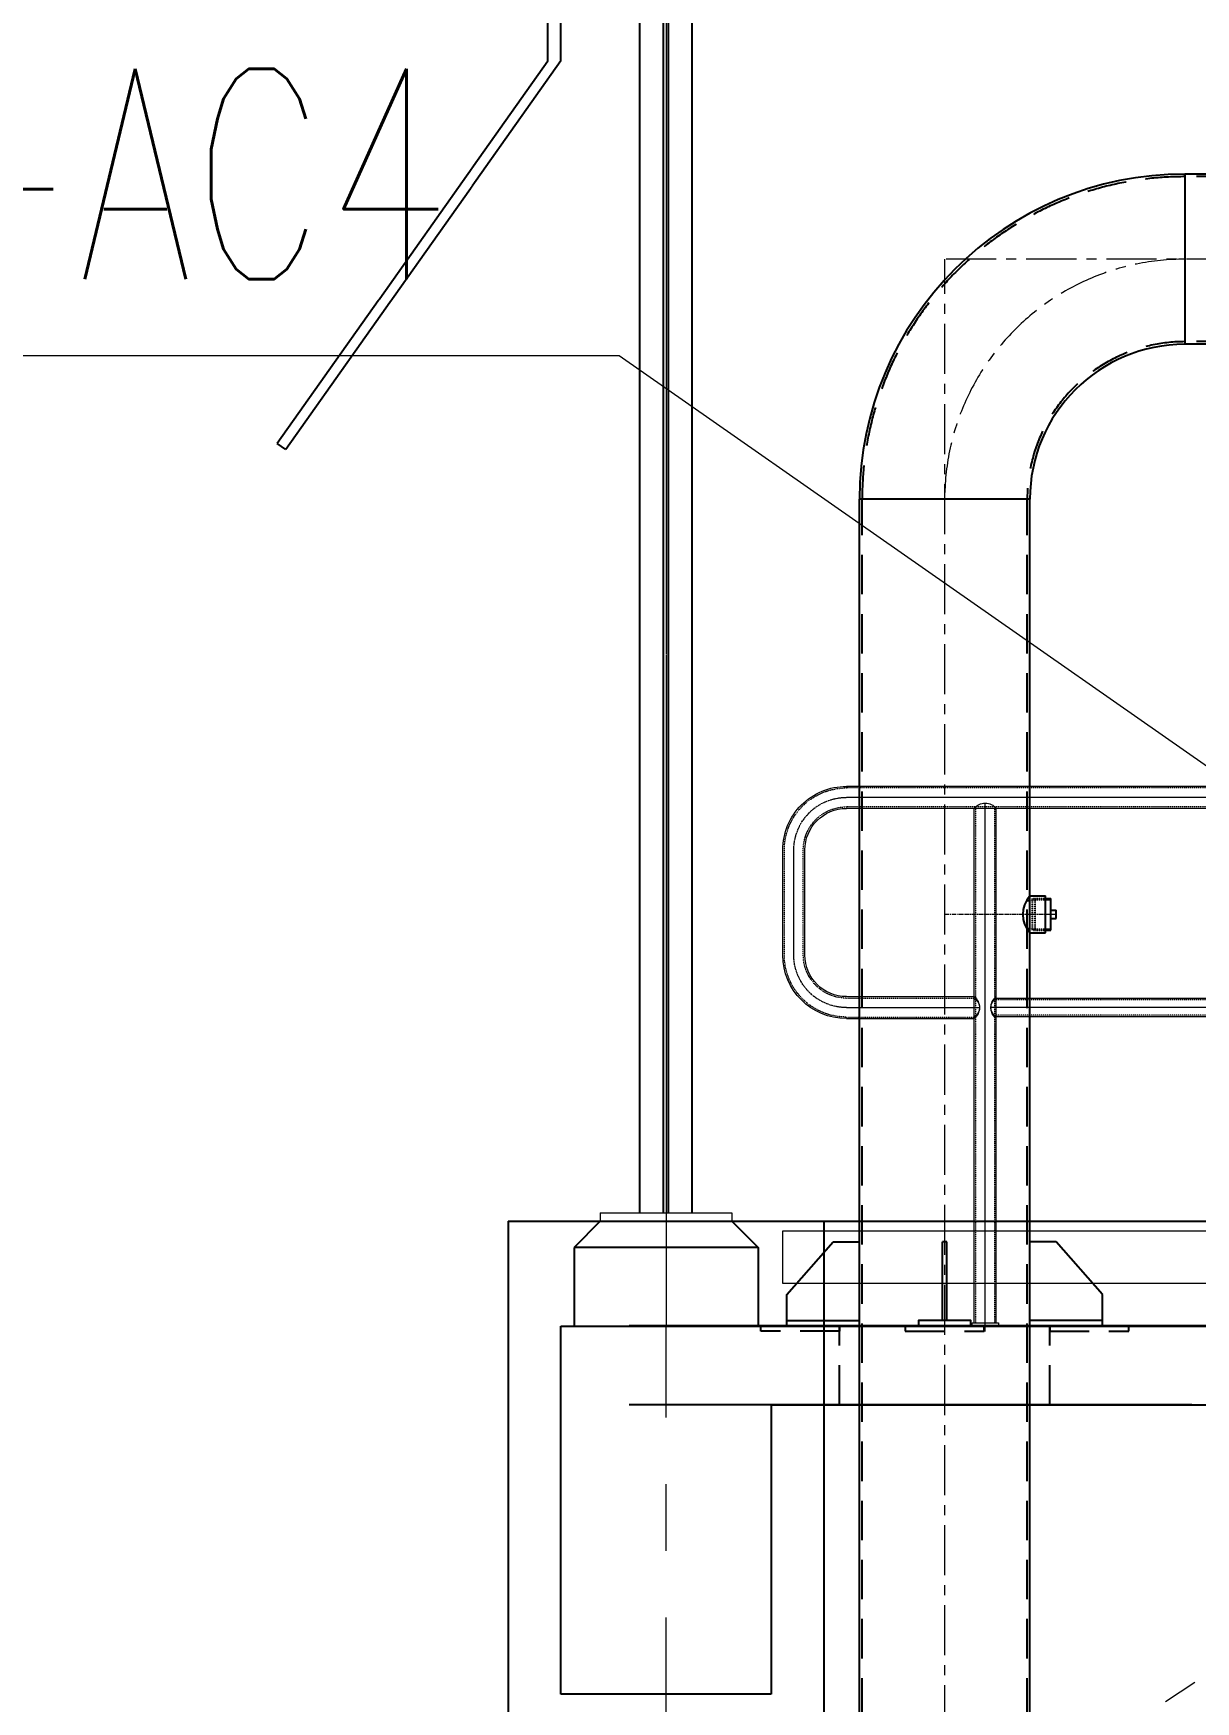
# Model space of a CAD drawing. Header units: millimetres. Extents: x -243837 to -5443, y 40 to 285140.
# Drawn here: x -93939 to -91728, y 126827 to 130002 of the extents above; entities that cross this region are included whole.
import ezdxf

# ---------------------------------------------------------------- set-up
doc = ezdxf.new("R2010")
doc.units = ezdxf.units.MM
for name, pattern in [('CENTER', [50.8, 31.75, -6.35, 6.35, -6.35]), ('CENTER2', [1.125, 0.75, -0.125, 0.125, -0.125]), ('CONTINOUS', [0]), ('HIDDEN', [0.375, 0.25, -0.125]), ('HIDDEN2', [0.1875, 0.125, -0.0625])]:
    doc.linetypes.add(name, pattern=pattern)
for name, color, linetype, lineweight in [('CEN', 1, 'CENTER', 9), ('Conitnuous', 7, 'Continuous', 25), ('DIM', 1, 'Continuous', 9), ('kadyan', 143, 'Continuous', 13), ('OD-44.45NB PIPE', 30, 'Continuous', 13), ('R-CENTER', 1, 'CENTER2', 5), ('R-OBJECT', 2, 'Continuous', 20), ('sheet BORDER', 253, 'Continuous', 13)]:
    doc.layers.add(name, color=color, linetype=linetype, lineweight=lineweight)
for name, color, linetype in [('DWG', 7, 'Continuous'), ('object', 4, 'Continuous'), ('object line', 4, 'Continuous')]:
    doc.layers.add(name, color=color, linetype=linetype)
doc.styles.add('KA', font='romans.shx', dxfattribs={"width": 0.7})
doc.dimstyles.new('rakesh', dxfattribs={"dimscale": 160, "dimtxt": 2.5, "dimasz": 1, "dimexe": 0.8, "dimexo": 0.8, "dimgap": 1, "dimtad": 1, "dimdec": 0, "dimzin": 0, "dimdsep": 46, "dimtxsty": 'KA', "dimblk": 'OBLIQUE', "dimcen": 1.5, "dimclrd": 1, "dimclre": 1, "dimclrt": 2, "dimadec": 0, "dimazin": 0, "dimtfac": 1, "dimtdec": 0, "dimtmove": 0, "dimatfit": 2, "dimfxl": 0, "dimtolj": 1, "dimtzin": 0, "dimlwd": -1, "dimlwe": -1, "dimarcsym": 1})

# ---------------------------------------------------------------- blocks, each defined once
blk = doc.blocks.new('A$C1A88467A')
at = {"color": 6, "linetype": 'HIDDEN2', "lineweight": 5, "ltscale": 0.01}
for p, q in [((-475.2, 1024), (-763.8, 1024, 0.4)), ((-475.2, 1024), (763.8, 1024)), ((-475.2, 988), (-763.8, 988, 0.4)), ((-517.8, 6, 0.4), (-517.8, 985, 0.4)), ((-517.8, 6, 0.4), (-517.8, 985, 0.4)), ((-481.8, 6, 0.4), (-481.8, 985, 0.4)), ((-481.8, 6, 0.4), (-481.8, 985, 0.4)), ((-475.2, 988), (763.8, 988)), ((481.8, 6), (481.8, 985)), ((481.8, 6), (481.8, 985)), ((517.8, 6), (517.8, 985)), ((517.8, 6), (517.8, 985)), ((-763.8, 624, 0.4), (-520.8, 624, 0.4)), ((-475.2, 620.5), (-478.8, 620.5, 0.4)), ((-475.2, 620.5), (478.8, 620.5)), ((763.8, 624), (520.8, 624)), ((-763.8, 588, 0.4), (-520.8, 588, 0.4)), ((-475.2, 591.5), (-478.8, 591.5, 0.4)), ((-475.2, 591.5), (478.8, 591.5)), ((763.8, 588), (520.8, 588))]:
    blk.add_line(p, q, dxfattribs=at)
at = {"color": 1, "linetype": 'CENTER', "lineweight": 13, "ltscale": 0.1}
for p, q in [((-475.2, 1006), (-763.8, 1006, 0.4)), ((-499.8, -7.8, 0.4), (-499.8, 995, 0.4)), ((-499.8, -10.2, 0.4), (-499.8, 995, 0.4)), ((-475.2, 1006), (763.8, 1006)), ((499.8, -7.8), (499.8, 995)), ((499.8, -10.2), (499.8, 995)), ((-763.8, 606, 0.4), (-510.9, 606, 0.4)), ((-475.2, 606), (-488.9, 606, 0.4)), ((-475.2, 606), (488.9, 606)), ((763.8, 606), (510.9, 606))]:
    blk.add_line(p, q, dxfattribs=at)
at = {"color": 6, "linetype": 'HIDDEN2', "lineweight": 5, "ltscale": 0.01}
for points in [[(-763.8, 588, -0.414212), (-881.8, 706), (-881.8, 906, -0.414214), (-763.8, 1024, -0.414214)], [(-763.8, 624, -0.414212), (-845.8, 706), (-845.8, 906, -0.414214), (-763.8, 988, -0.414214)]]:
    blk.add_lwpolyline(points, format="xyb", dxfattribs=at)
at = {"color": 6, "linetype": 'HIDDEN2', "lineweight": 5, "ltscale": 0.01, "elevation": -0.4}
for points in [[(763.8, 588, 0.414212), (881.8, 706), (881.8, 906, 0.414214), (763.8, 1024, 0.414214)], [(763.8, 624, 0.414212), (845.8, 706), (845.8, 906, 0.414214), (763.8, 988, 0.414214)]]:
    blk.add_lwpolyline(points, format="xyb", dxfattribs=at)
at = {"color": 1, "linetype": 'CENTER', "lineweight": 13, "ltscale": 0.1}
blk.add_lwpolyline([(-763.8, 606, -0.414212), (-863.8, 706), (-863.8, 906, -0.414214), (-763.8, 1006)], format="xyb", dxfattribs=at)
at = {"color": 1, "linetype": 'CENTER', "lineweight": 13, "ltscale": 0.1, "elevation": -0.4}
blk.add_lwpolyline([(763.8, 606, 0.414212), (863.8, 706), (863.8, 906, 0.414214), (763.8, 1006)], format="xyb", dxfattribs=at)
at = {"layer": 'OD-44.45NB PIPE', "lineweight": 13}
for p, q in [((-475.2, 1027), (-763.8, 1027, 0.4)), ((-475.2, 1027), (763.8, 1027)), ((-475.2, 985), (-763.8, 985, 0.4)), ((-520.8, 6, 0.4), (-520.8, 985, 0.4)), ((-520.8, 6, 0.4), (-520.8, 985, 0.4)), ((-478.8, 6, 0.4), (-478.8, 985, 0.4)), ((-478.8, 6, 0.4), (-478.8, 985, 0.4)), ((-475.2, 985), (763.8, 985)), ((478.8, 6), (478.8, 985)), ((478.8, 6), (478.8, 985)), ((520.8, 6), (520.8, 985)), ((520.8, 6), (520.8, 985)), ((-763.8, 627, 0.4), (-520.8, 627, 0.4)), ((-475.2, 623.5), (-478.8, 623.5, 0.4)), ((-475.2, 623.5), (478.8, 623.5)), ((763.8, 627), (520.8, 627)), ((-763.8, 585, 0.4), (-520.8, 585, 0.4)), ((-475.2, 588.5), (-478.8, 588.5, 0.4)), ((-475.2, 588.5), (478.8, 588.5)), ((763.8, 585), (520.8, 585))]:
    blk.add_line(p, q, dxfattribs=at)
for points in [[(-763.8, 585, -0.414212), (-884.8, 706), (-884.8, 906, -0.414214), (-763.8, 1027, -0.414214)], [(-763.8, 627, -0.414212), (-842.8, 706), (-842.8, 906, -0.414214), (-763.8, 985, -0.414214)]]:
    blk.add_lwpolyline(points, format="xyb", dxfattribs=at)
at = {"layer": 'OD-44.45NB PIPE', "lineweight": 13, "elevation": -0.4}
for points in [[(763.8, 585, 0.414212), (884.8, 706), (884.8, 906, 0.414214), (763.8, 1027, 0.414214)], [(763.8, 627, 0.414212), (842.8, 706), (842.8, 906, 0.414214), (763.8, 985, 0.414214)]]:
    blk.add_lwpolyline(points, format="xyb", dxfattribs=at)
at = {"layer": 'OD-44.45NB PIPE', "lineweight": 13}
for centre, radius, start, end in [((-499.8, 968, 0.4), 27, 38.9924, 141.0112), ((-499.8, 968, 0.4), 27, 38.9924, 141.0112), ((499.8, 968, 0), 27, 38.9888, 141.0076), ((499.8, 968, 0), 27, 38.9888, 141.0076), ((-537.9, 606, 0.4), 27.1, 309.0739, 50.9272), ((-531.1, 606, 0.4), 20.3, 300.5097, 59.4892), ((-531.1, 606, 0.4), 20.3, 300.5097, 59.4892), ((-468.6, 606, 0.4), 20.3, 120.5108, 239.4903), ((-461.8, 606, 0.4), 27.1, 129.0728, 230.9261), ((461.8, 606, 0), 27.1, 309.0739, 50.9272), ((468.6, 606, 0), 20.3, 300.5097, 59.4892), ((531.1, 606, 0), 20.3, 120.5108, 239.4903), ((531.1, 606, 0), 20.3, 120.5108, 239.4903), ((537.9, 606, 0), 27.1, 129.0728, 230.9261)]:
    blk.add_arc(centre, radius, start, end, dxfattribs=at)
at = {"layer": 'sheet BORDER', "color": 6, "lineweight": 13, "elevation": 0.1}
for points in [[(-475.2, 81), (-884.8, 81.1), (-884.8, 181), (-475.2, 181)], [(-475.2, 81), (884.8, 81.1), (884.8, 181), (-475.2, 181)]]:
    blk.add_lwpolyline(points, dxfattribs=at)
at = {"layer": 'sheet BORDER', "color": 7}
for points in [[(-474.8, 6), (-474.8, 0), (-524.8, 0), (-524.8, 6)], [(474.8, 6), (474.8, 0), (524.8, 0), (524.8, 6)]]:
    blk.add_lwpolyline(points, close=True, dxfattribs=at)
blk = doc.blocks.new('FDFGDGDFGDGD')
at = {"color": 1, "linetype": 'CENTER', "lineweight": 9, "ltscale": 10}
blk.add_line((3550, 33734, 0), (950, 32019, 0), dxfattribs=at)
blk = doc.blocks.new('611 BF4')
at = {"ltscale": 10}
for p, q in [((-4713, 2192, -31.2), (-4713, 1868, -31.2)), ((-4616, 2192, -31.2), (-4713, 2192, -31.2)), ((-4616, 1868, -31.2), (-4713, 1868, -31.2)), ((-5332, -4232.8, -31.2), (-5332, 1573, -31.2)), ((-5008, 1573, -31.2), (-5332, 1573, -31.2)), ((-5008, -4232.8, -31.2), (-5008, 1573, -31.2)), ((-2200, 0, -31.2), (-4700, 0, -31.2))]:
    blk.add_line(p, q, dxfattribs=at)
at = {"color": 3, "linetype": 'HIDDEN', "ltscale": 300}
for p, q in [((-4616, 2187, -31.2), (-4713, 2187, -31.2)), ((-4616, 1873, -31.2), (-4713, 1873, -31.2)), ((-5327, -4232.8, -31.2), (-5327, 1573, -31.2)), ((-5013, -4232.8, -31.2), (-5013, 1573, -31.2)), ((-5370, -150, -31.2), (-5370, 0, -31.2)), ((-4970, -150, -31.2), (-4970, 0, -31.2))]:
    blk.add_line(p, q, dxfattribs=at)
at = {"color": 8, "ltscale": 10}
for p, q in [((-4713, 1868, -31.2), (-4713, 1868, -31.2)), ((-4700, 0, -31.2), (-5770, 0, -31.2)), ((-4700, -150, -31.2), (-5770, -150, -31.2))]:
    blk.add_line(p, q, dxfattribs=at)
at = {"color": 7, "ltscale": 10}
for p, q in [((-5470, 60, -31.2), (-5382, 160, -31.2)), ((-5382, 160, -31.2), (-5332, 160, -31.2)), ((-5174, 10, -31.2), (-5174, 160, -31.2)), ((-5166, 160, -31.2), (-5174, 160, -31.2)), ((-5166, 10, -31.2), (-5166, 160, -31.2)), ((-4958, 160, -31.2), (-5008, 160, -31.2)), ((-4870, 60, -31.2), (-4958, 160, -31.2)), ((-5470, 0, -31.2), (-5470, 60, -31.2)), ((-4870, 0, -31.2), (-4870, 60, -31.2)), ((-5470, 10, -31.2), (-5332, 10, -31.2)), ((-5470, 0, -31.2), (-5332, 0, -31.2)), ((-4870, 10, -31.2), (-5008, 10, -31.2)), ((-4870, 0, -31.2), (-5008, 0, -31.2))]:
    blk.add_line(p, q, dxfattribs=at)
at = {"color": 3, "linetype": 'HIDDEN', "ltscale": 300, "elevation": -31.2}
for points in [[(-5370, -10), (-5520, -10), (-5520, 0), (-5370, 0)], [(-5245, -10), (-5095, -10), (-5095, 0), (-5245, 0)], [(-4970, -10), (-4820, -10), (-4820, 0), (-4970, 0)]]:
    blk.add_lwpolyline(points, close=True, dxfattribs=at)
at = {"color": 7, "ltscale": 10, "elevation": -31.2}
blk.add_lwpolyline([(-5220, 0), (-5120, 0), (-5120, 10), (-5220, 10)], close=True, dxfattribs=at)
at = {"ltscale": 10}
for radius in [619, 295]:
    blk.add_arc((-4713, 1573, -31.2), radius, 90, 180, dxfattribs=at)
at = {"color": 3, "linetype": 'HIDDEN', "ltscale": 300}
for radius in [614, 300]:
    blk.add_arc((-4713, 1573, -31.2), radius, 90, 180, dxfattribs=at)
at = {"layer": 'CEN', "ltscale": 3}
for p in [(-5170, -4589.3, -31.2), (-4310, 2030, -31.2)]:
    blk.add_line(p, (-5170, 2030, -31.2), dxfattribs=at)
blk.add_arc((-4713, 1573, -31.2), 457, 90, 180, dxfattribs=at)
blk = doc.blocks.new('_Oblique')
at = {"color": 0, "linetype": 'ByBlock', "lineweight": -2}
blk.add_line((-0.5, -0.5), (0.5, 0.5), dxfattribs=at)
blk = doc.blocks.new('A$C2FB84F51')
at = {"color": 7}
for p, q in [((1313.4, 216, -1.9), (1563.4, 216, -1.9)), ((1313.4, 216, -1.9), (1313.4, 200, -1.9)), ((1563.4, 216, -1.9), (1563.4, 200, -1.9))]:
    blk.add_line(p, q, dxfattribs=at)
at = {"layer": 'Conitnuous', "color": 6}
for p, q in [((1213.4, 2407.3, 2.4), (1213.4, 8695.6, 141.7)), ((1238.4, 2408, 2.4), (1238.4, 8695.6, 141.7)), ((1213.4, 2407.3, 2.4), (699, 1679.6, 2.4)), ((1238.4, 2408, 2.4), (715.3, 1668.1, 2.4)), ((715.3, 1668.1, 2.4), (699, 1679.6, 2.4))]:
    blk.add_line(p, q, dxfattribs=at)
at = {"layer": 'Conitnuous'}
for p, q in [((1388.4, 215.9, 1.5), (1388.4, 8677.5, 140.9)), ((1433.4, 215.9, 1.5), (1433.4, 8677.5, 141)), ((1443.4, 215.9, 1.5), (1443.4, 8677.5, 141)), ((1488.4, 215.9, 1.5), (1488.4, 8677.5, 140.9))]:
    blk.add_line(p, q, dxfattribs=at)
at = {"layer": 'DWG'}
for p, q in [((1313.4, 200, -1.9), (1263.4, 150, -1.9)), ((1313.4, 200, -1.9), (1563.4, 200, -1.9)), ((1563.4, 200, -1.9), (1613.4, 150, -1.9)), ((1613.4, 150, -1.9), (1263.4, 150, -1.9)), ((1263.4, 150, -1.9), (1263.4, 0, -1.9)), ((1613.4, 150, -1.9), (1613.4, 0, -1.9)), ((1263.4, 0, -1.9), (1613.4, 0, -1.9))]:
    blk.add_line(p, q, dxfattribs=at)
at = {"layer": 'kadyan', "color": 1, "linetype": 'CENTER', "lineweight": 9, "ltscale": 0.1}
blk.add_line((1438.4, 8677.6, 137.4), (1438.4, 0, -1.9), dxfattribs=at)
blk = doc.blocks.new('A$C1D572FE8')
at = {"layer": 'R-OBJECT', "ltscale": 10}
blk.add_blockref('A$C2FB84F51', (0, 0), dxfattribs=at)
blk = doc.blocks.new('A$C6D9D5851')
at = {"color": 3, "linetype": 'HIDDEN', "ltscale": 0.25}
for p, q in [((-5513, 1509.9, -9.6), (-5503, 1509.9, -9.6)), ((-5503, 1453.2, -9.6), (-5503, 1513.5, -9.6)), ((-5498, 1453.2, -9.6), (-5498, 1513.5, -9.6)), ((-5513, 1456.8, -9.6), (-5503, 1456.8, -9.6))]:
    blk.add_line(p, q, dxfattribs=at)
at = {"linetype": 'CONTINOUS'}
for p, q in [((-5508, 1448.2, -9.6), (-5508, 1518.5, -9.6)), ((-5508, 1518.5, -9.6), (-5478, 1518.5, -9.6)), ((-5508, 1513.5, -9.6), (-5508, 1513.5, -9.6)), ((-5478, 1448.2, -9.6), (-5478, 1518.5, -9.6)), ((-5478, 1513.5, -9.6), (-5468, 1513.5, -9.6)), ((-5478, 1511.5, -9.6), (-5468, 1511.5, -9.6)), ((-5468, 1453.2, -9.6), (-5468, 1513.5, -9.6)), ((-5468, 1491.3, -9.6), (-5458, 1491.3, -9.6)), ((-5468, 1475.3, -9.6), (-5458, 1475.3, -9.6)), ((-5458, 1475.3, -9.6), (-5458, 1491.3, -9.6)), ((-5508, 1453.2, -9.6), (-5508, 1453.2, -9.6)), ((-5508, 1448.2, -9.6), (-5478, 1448.2, -9.6)), ((-5478, 1455.2, -9.6), (-5468, 1455.2, -9.6)), ((-5478, 1453.2, -9.6), (-5468, 1453.2, -9.6))]:
    blk.add_line(p, q, dxfattribs=at)
at = {"color": 3, "linetype": 'HIDDEN', "ltscale": 0.05}
for p, q in [((-5503, 1513.5, -9.6), (-5478, 1513.5, -9.6)), ((-5503, 1511.5, -9.6), (-5478, 1511.5, -9.6)), ((-5503, 1455.2, -9.6), (-5478, 1455.2, -9.6)), ((-5503, 1453.2, -9.6), (-5478, 1453.2, -9.6))]:
    blk.add_line(p, q, dxfattribs=at)
at = {"linetype": 'CONTINOUS'}
blk.add_arc((-5468.2, 1483.3, -9.6), 53.1, 138.5378, 221.4622, dxfattribs=at)
at = {"layer": 'CEN', "ltscale": 0.25}
blk.add_line((-5458, 1483.3, -9.6), (-5670, 1483.3, -9.6), dxfattribs=at)
blk.add_blockref('611 BF4', (-500, 700.3, 21.6))
at = {"layer": 'R-OBJECT', "color": 2, "ltscale": 10, "insert": (-6609.4, 3092.3, 159.8), "char_height": 400, "attachment_point": 3, "style": 'KA', "bg_fill": 3, "box_fill_scale": 1.1, "bg_fill_color": 256, "bg_fill_true_color": 13158600, "bg_fill_transparency": 0}
blk.add_mtext('611-AC4', dxfattribs=at)
at = {"layer": 'R-OBJECT', "ltscale": 10, "annotation_type": 0, "has_hookline": 1, "hookline_direction": 1, "text_width": 1853.3}
blk.add_leader([(-4145.3, 1047.2, 159.8), (-6289.4, 2546.2, 159.8), (-6449.4, 2546.2, 159.8)], dimstyle='rakesh', override={"dimexe": 1.2, "dimgap": 1, "dimtad": 1, "dimtfill": 1}, dxfattribs=at)

msp = doc.modelspace()

# ---------------------------------------------------------------- linework, layer by layer
at = {"color": 1, "linetype": 'CENTER', "lineweight": 9, "ltscale": 2}
msp.add_line((-92735.73, 127541.76, 9.59), (-86735.73, 127541.76, 9.59), dxfattribs=at)
at = {"layer": 'object', "color": 6}
for p, q in [((-92935.73, 126841.76, 9.59), (-92935.73, 127541.76, 9.59)), ((-92535.73, 127391.76, 9.59), (-92535.73, 126841.76, 9.59)), ((-92535.73, 126841.76, 9.59), (-92935.73, 126841.76, 9.59))]:
    msp.add_line(p, q, dxfattribs=at)
at = {"layer": 'object', "color": 6, "elevation": -1740.15}
msp.add_lwpolyline([(-86935.73, 127391.76), (-92535.73, 127391.76)], dxfattribs=at)
at = {"layer": 'object line', "color": 6}
for p, q in [((-93035.73, 127741.76), (-86435.73, 127741.76, 169.38)), ((-93035.73, 127741.76), (-93035.73, 92108.09)), ((-92435.73, 127741.76), (-92435.73, 92108.09)), ((-92935.73, 127541.76, 9.59), (-86535.73, 127541.76, 9.59))]:
    msp.add_line(p, q, dxfattribs=at)
at = {"layer": 'R-CENTER', "linetype": 'CENTER', "ltscale": 20}
msp.add_line((-92735.73, 91808.09), (-92735.73, 127542.08, 0), dxfattribs=at)

# ---------------------------------------------------------------- block references
at = {"color": 7, "linetype": 'ByBlock', "lineweight": 9, "xscale": -1}
msp.add_blockref('A$C1A88467A', (-91628.87, 127542.08, 0.41), dxfattribs=at)
at = {"layer": 'DIM', "ltscale": 10}
msp.add_blockref('FDFGDGDFGDGD', (-92735.73, 94808.09), dxfattribs=at)

# ---------------------------------------------------------------- next in the draw order: block references
at = {"ltscale": 10}
msp.add_blockref('A$C6D9D5851', (-86535.73, 126842.08, 0), dxfattribs=at)

# ---------------------------------------------------------------- next in the draw order: block references
at = {"layer": 'R-OBJECT', "ltscale": 10}
msp.add_blockref('A$C1D572FE8', (-94174.17, 127541.76, 10.58), dxfattribs=at)

doc.saveas('drawing.dxf')
